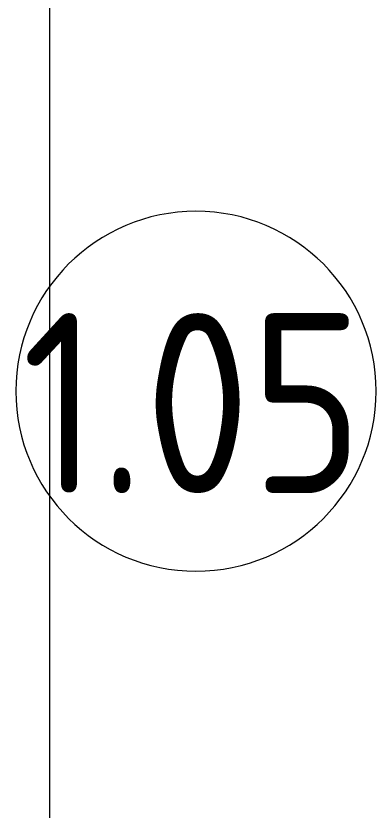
# Model space of a CAD drawing. Header units: millimetres. Extents: x -1178 to 415037, y -3506 to 42334.
# Drawn here: x 3616 to 4616, y 12327 to 14534 of the extents above; entities that cross this region are included whole.
import ezdxf

# ---------------------------------------------------------------- set-up
doc = ezdxf.new("R2010")
doc.units = ezdxf.units.MM
doc.linetypes.add('Осевая', pattern=[6350, 1270, -952.5, 3175, -952.5])
doc.layers.add('A-AREA-IDEN', color=7, linetype='Continuous', lineweight=9)
doc.layers.add('Оси-2', color=7, linetype='Осевая', lineweight=9)
doc.styles.add('GOST Common', font='GOST Common.ttf', dxfattribs={"width": 0.9, "height": 500})

# ---------------------------------------------------------------- blocks, each defined once
blk = doc.blocks.new('Марка_Помещения - Номер-25198446-Объем проектирования 1 этажа')
at = {"layer": 'A-AREA-IDEN'}
for start, end in [(360, 180), (180, 360)]:
    blk.add_arc((0, 0), 2.5, start, end, dxfattribs=at)

msp = doc.modelspace()

# ---------------------------------------------------------------- linework, layer by layer
at = {"layer": 'Оси-2'}
msp.add_line((3710, 3093.7), (3710, 22398.1), dxfattribs=at)

# ---------------------------------------------------------------- block references
at = {"layer": 'A-AREA-IDEN', "xscale": 199.9999999999999, "yscale": 199.9999999999999, "zscale": 199.9999999999999}
msp.add_blockref('Марка_Помещения - Номер-25198446-Объем проектирования 1 этажа', (4116.2, 13490.9), dxfattribs=at)

# ---------------------------------------------------------------- texts
at = {"layer": 'A-AREA-IDEN', "insert": (3632.4, 13708), "char_height": 500, "width": 1212.151, "attachment_point": 1, "style": 'GOST Common'}
msp.add_mtext('1.05', dxfattribs=at)

doc.saveas('drawing.dxf')
